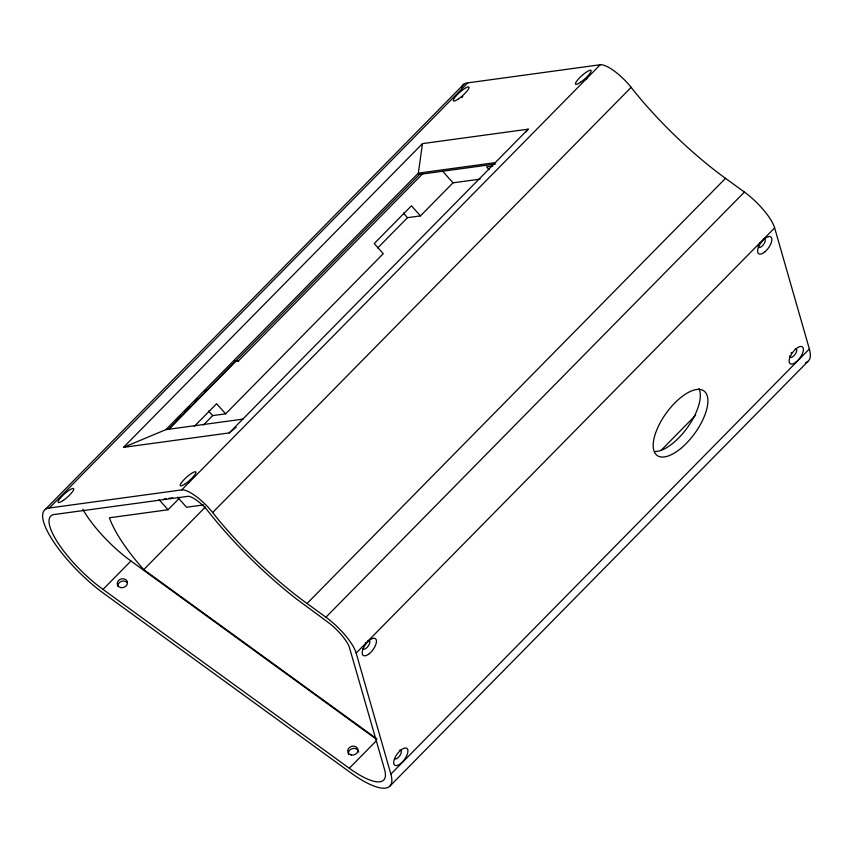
<?xml version="1.0" encoding="UTF-8"?>
<svg xmlns="http://www.w3.org/2000/svg" width="853" height="853" viewBox="0 0 853 853"><rect width="100%" height="100%" fill="white"/><g stroke="black" fill="none" stroke-linecap="round" stroke-linejoin="round"><path stroke-width="1.28" d="M422.48 143.624L418.333 173.148L165.834 429.656L123.493 447.367L422.48 143.624L528.21 129.176L525.597 132.162M45.358 509.358L463.851 84.212M809.358 348.984L390.866 774.129A69.296 20.205 44.5 0 1 350.551 772.647L104.087 593.688A69.296 20.205 44.5 0 1 53.707 541.922A69.296 20.205 44.5 0 1 47.352 508.356L49.303 508.004L467.796 82.869L600.224 64.753A27.509 8.018 44.5 0 1 614.299 71.034L617.263 73.326A27.509 8.018 44.5 0 1 631.145 87.358L634.813 92.017A154.18 44.964 44.5 0 0 725.519 178.352L744.413 192.064A34.653 10.108 44.5 0 1 760.791 206.831L763.702 210.147A34.653 10.108 44.5 0 1 774.641 227.911L809.358 348.984A69.296 20.205 44.5 0 1 805.648 362.632M175.771 421.105L181.38 415.411M185.122 411.615L189.792 406.87M194.463 402.126L198.195 398.33M204.741 391.676L206.607 389.778M168.83 429.027L419.452 174.417L495.284 164.043M168.883 429.198L235.62 361.395L238.328 361.032L423.163 173.255M194.292 426.383L216.609 403.714L225.629 413.833L383.253 253.693L374.243 243.574L411.445 205.786L420.454 215.905L453.007 182.83L480.09 179.13M203.366 425.05L212.674 415.603L225.629 413.833M377.74 247.903L407.499 217.675L420.454 215.905M123.493 447.367L229.222 432.919L528.21 129.176M49.303 508.004L181.732 489.899L600.224 64.753M376.994 738.986L143.752 569.623A95.173 27.754 44.5 0 1 109.419 517.782L168.03 509.763L180.015 497.598M103 589.423L349.293 768.254A60.638 17.678 44.5 0 0 384.575 769.555L349.186 646.638A25.963 7.57 44.5 0 0 329.684 623.511L295.788 598.454A162.848 47.491 44.5 0 1 212.472 516.705L206.874 509.689A18.819 5.491 44.5 0 0 188.492 496.254L53.195 514.647A60.627 17.678 44.5 0 0 98.18 585.776L103 589.423L130.946 561.018L376.173 739.082M143.752 569.623L205.424 506.959M181.732 489.899A27.509 8.018 44.5 0 1 212.653 512.504L631.145 87.358M212.653 512.504L216.321 517.163A154.18 44.964 44.5 0 0 307.037 603.497L725.519 178.352M307.037 603.497L325.931 617.209L744.413 192.064M390.866 774.129L356.149 653.057L774.641 227.911M661.075 450.373L695.653 415.251M349.293 768.254L376.312 740.809M389.949 786.071L808.441 360.926M229.222 432.919L236.1 427.342M467.796 82.869L465.834 83.21A69.296 20.205 44.5 0 0 461.484 87.806M495.465 162.603L418.333 173.148L419.452 174.417M492.725 166.058L486.562 166.9L489.014 169.662M165.834 429.656L242.977 419.111M163.957 498.973L166.42 498.632M168.894 498.291L172.594 497.789M203.686 504.891L186.54 507.236L177.531 497.118M234.447 360.958L238.328 361.032M130.946 561.018L126.127 557.382A60.627 17.678 44.5 0 1 82.784 509.241M442.419 170.963L453.007 182.83M403.405 213.069L407.499 217.675M208.569 411.007L212.674 415.603M159.021 499.645L168.03 509.763M763.798 238.744A5.193 2.282 -54 0 1 763.339 244.768A5.193 2.282 -54 0 1 758.146 246.059M795.316 348.674A5.193 2.282 -54 0 1 794.868 354.699A5.193 2.282 -54 0 1 789.665 355.989M368.08 640.507A5.193 2.282 -54 0 1 368.56 645.572A5.193 2.282 -54 0 1 362.92 648.632M400.42 750.203A5.193 2.282 -54 0 1 399.726 755.779A5.193 2.282 -54 0 1 394.523 758.605M399.545 750.267A5.193 2.282 -54 0 1 399.865 750.192M325.931 617.209A34.653 10.108 44.5 0 1 356.149 653.057M461.654 97.647A5.193 1.088 -41.7 0 1 462.006 97.285M462.379 96.911A5.193 1.088 -41.7 0 1 462.774 96.538M584.923 79.841A5.193 1.088 -41.7 0 1 585.734 79.116M586.15 78.775A5.193 1.088 -41.7 0 1 586.555 78.455M586.96 78.145A5.193 1.088 -41.7 0 1 587.354 77.868M188.556 482.478A5.193 1.088 -41.7 0 1 188.918 482.105M348.387 753.668A5.193 4.414 -16 0 1 353.035 748.465A5.193 4.414 -16 0 1 358.633 752.079M348.6 754.574A5.193 4.414 -16 0 1 348.472 754.127M117.874 586.299A5.193 4.414 -16 0 1 121.467 581.351A5.193 4.414 -16 0 1 127.481 582.983M698.959 388.595A39.846 17.486 -54 0 1 687.955 426.82A39.846 17.486 -54 0 1 654.741 451.546M759.906 242.604A5.193 2.282 -54 0 1 759.554 243.009M791.424 352.534A5.193 2.282 -54 0 1 791.072 352.939M365.692 642.501A5.193 2.282 -54 0 1 365.425 642.97M764.757 251.955A10.396 4.564 -54 0 0 770.899 236.963A10.396 4.564 -54 0 0 758.541 247.071A10.396 4.564 -54 0 0 764.757 251.955M796.286 361.885A10.396 4.564 -54 0 0 802.428 346.894A10.396 4.564 -54 0 0 790.059 357.012A10.396 4.564 -54 0 0 796.286 361.885M369.349 653.654A10.396 4.564 -54 0 0 375.491 638.662A10.396 4.564 -54 0 0 363.133 648.77A10.396 4.564 -54 0 0 369.349 653.654M400.825 763.414A10.396 4.564 -54 0 0 406.966 748.422A10.396 4.564 -54 0 0 394.608 758.53A10.396 4.564 -54 0 0 400.825 763.414M458.445 98.916A10.396 2.186 -41.7 0 0 468.937 87.091A10.396 2.186 -41.7 0 0 456.088 95.962A10.396 2.186 -41.7 0 0 458.445 98.916M580.594 82.219A10.396 2.186 -41.7 0 0 591.076 70.394A10.396 2.186 -41.7 0 0 578.227 79.265A10.396 2.186 -41.7 0 0 580.594 82.219M63.207 500.444A10.396 2.186 -41.7 0 0 73.689 488.62A10.396 2.186 -41.7 0 0 60.84 497.491A10.396 2.186 -41.7 0 0 63.207 500.444M185.357 483.747A10.396 2.186 -41.7 0 0 195.838 471.922A10.396 2.186 -41.7 0 0 182.99 480.783A10.396 2.186 -41.7 0 0 185.357 483.747M680.63 448.593A39.846 17.486 -54 0 0 704.173 391.132A39.846 17.486 -54 0 0 656.789 429.88A39.846 17.486 -54 0 0 680.63 448.593M351.201 754.948A5.193 4.414 -16 0 0 357.897 749.339A5.193 4.414 -16 0 0 349.463 747.495A5.193 4.414 -16 0 0 351.201 754.948M120.7 587.568A5.193 4.414 -16 0 0 127.385 581.97A5.193 4.414 -16 0 0 118.951 580.115A5.193 4.414 -16 0 0 120.7 587.568"/></g></svg>
